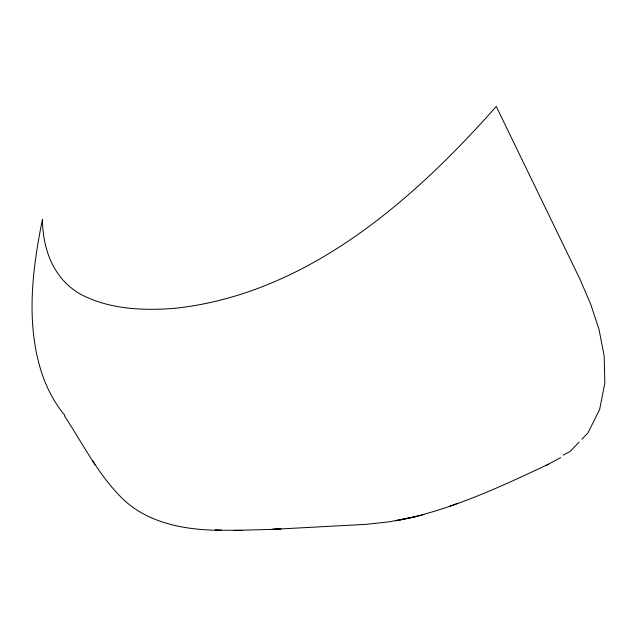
<?xml version="1.0" encoding="UTF-8"?>
<svg xmlns="http://www.w3.org/2000/svg" width="637" height="637" viewBox="0 0 637 637"><rect width="100%" height="100%" fill="white"/><g stroke="black" fill="none" stroke-linecap="round" stroke-linejoin="round"><path stroke-width="0.96" d="M579.089 442.118L570.147 451.434L563.148 455.168M581.836 439.251L588.031 432.802L599.664 409.368L604.816 383.108L604.179 355.924L598.971 329.257L590.579 303.881L580.203 279.707L496.271 106.451C412.171 201.467 306.469 293.92 175.183 308.292C143.301 310.8 109.763 309.494 80.843 294.398C53.516 278.99 42.695 249.409 42.456 219.327C32.105 270.247 25.504 324.536 42.337 374.843A115.862 77.889 85.2 0 0 64.759 415.228M560.64 457.637L546.14 465.432M548.72 464.118C499.647 487.162 449.642 510.715 396.015 520.748L417.362 516.304L389.271 521.822L366.371 524.323L271.386 529.427L233.723 530.39M449.857 506.216L457.899 503.27M423.86 514.6L416.192 516.607M271.386 529.427L280.965 528.814L272.54 529.347M242.442 530.422L215.187 530.119L221.557 530.35C185.271 530.183 145.539 523.351 119.589 495.666C96.935 472.28 82.245 442.834 64.448 415.889M95.112 464.461L92.293 460.36"/></g></svg>
